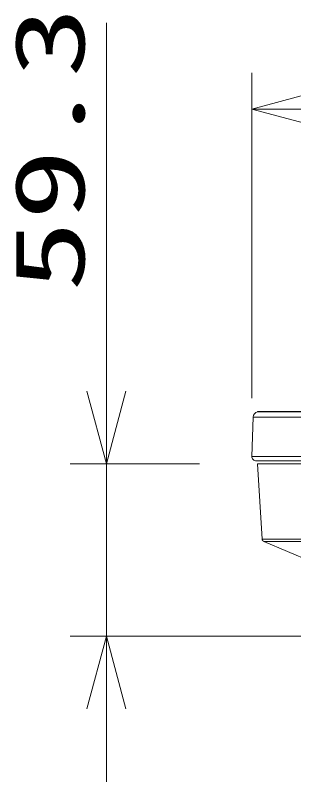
# Model space of a CAD drawing. Units: millimetres on the paper. Extents: x -62 to 65, y -59 to 59.
# Drawn here: x -1.68 to 7.89, y 17.82 to 44.18 of the extents above; entities that cross this region are included whole.
import ezdxf
from ezdxf.enums import TextEntityAlignment as Align

# ---------------------------------------------------------------- set-up
doc = ezdxf.new("R2010")
doc.units = ezdxf.units.MM
for name, color, linetype, lineweight in [('0-2_GAIKEI', 4, 'Continuous', 9), ('0-3_SUNPO', 7, 'Continuous', 9), ('0-4_0', 7, 'Continuous', 9)]:
    doc.layers.add(name, color=color, linetype=linetype, lineweight=lineweight)
doc.styles.add('ＭＳ ゴシック', font='')
doc.styles.get('ＭＳ ゴシック').set_extended_font_data('MS Gothic')

# ---------------------------------------------------------------- blocks, each defined once
blk = doc.blocks.new('_Open30')
at = {"layer": '0-4_0'}
blk.add_line((0, 0), (-1, 0), dxfattribs=at)
blk.add_lwpolyline([(-1, 0.2679), (0, 0), (-1, -0.2679)], dxfattribs=at)

msp = doc.modelspace()

# ---------------------------------------------------------------- linework, layer by layer
at = {"layer": '0-2_GAIKEI', "color": 7}
for p, q in [((6.498, 30.364), (6.451, 29.012)), ((20.72, 30.551), (6.656, 30.551)), ((6.601, 28.857), (21.466, 28.857)), ((6.804, 26.168), (6.646, 28.757)), ((6.646, 28.757), (22.049, 28.757)), ((8.556, 25.364), (6.865, 26.082))]:
    msp.add_line(p, q, dxfattribs=at)
at = {"layer": '0-2_GAIKEI'}
for p, q in [((20.938, 30.364), (6.498, 30.364)), ((6.656, 30.551), (9.005, 30.551)), ((21.891, 26.168), (6.804, 26.168)), ((21.83, 26.082), (6.865, 26.082))]:
    msp.add_line(p, q, dxfattribs=at)
for points in [[(6.641, 30.549), (20.732, 30.549), (20.749, 30.548), (20.771, 30.545), (20.791, 30.541), (20.812, 30.534), (20.844, 30.518), (20.874, 30.496)], [(6.451, 29.012), (21.565, 29.012), (21.565, 29.013)]]:
    msp.add_lwpolyline(points, dxfattribs=at)
at = {"layer": '0-2_GAIKEI', "color": 7}
for centre, radius, start, end in [((6.698, 30.357), 0.2, 106.4505, 178), ((6.601, 29.007), 0.15, 178, 270), ((6.904, 26.174), 0.1, 183.5, 247)]:
    msp.add_arc(centre, radius, start, end, dxfattribs=at)
at = {"layer": '0-2_GAIKEI'}
msp.add_arc((6.656, 30.501), 0.05, 89.9997, 106.4505, dxfattribs=at)
at = {"layer": '0-3_SUNPO'}
for p, q in [((1.451, 31.257), (1.451, 43.924)), ((6.449, 31.008), (6.449, 42.207)), ((4.646, 28.757), (0.201, 28.757)), ((1.451, 22.823), (1.451, 28.757)), ((12.347, 22.823), (0.201, 22.823)), ((1.451, 20.323), (1.451, 17.823))]:
    msp.add_line(p, q, dxfattribs=at)

# ---------------------------------------------------------------- block references
at = {"layer": '0-3_SUNPO', "xscale": 2.5, "yscale": 2.5}
for p, rotation in [((6.449, 40.957), 180), ((1.451, 28.757), 270), ((1.451, 22.823), 90)]:
    msp.add_blockref('_Open30', p, dxfattribs=dict(at, rotation=rotation))

# ---------------------------------------------------------------- texts
at = {"layer": '0-3_SUNPO', "style": 'ＭＳ ゴシック', "width": 1.5}
msp.add_text('59.3', height=2.405, rotation=90, dxfattribs=at).set_placement((1.414, 34.674), align=Align.BOTTOM_LEFT)

doc.saveas('drawing.dxf')
